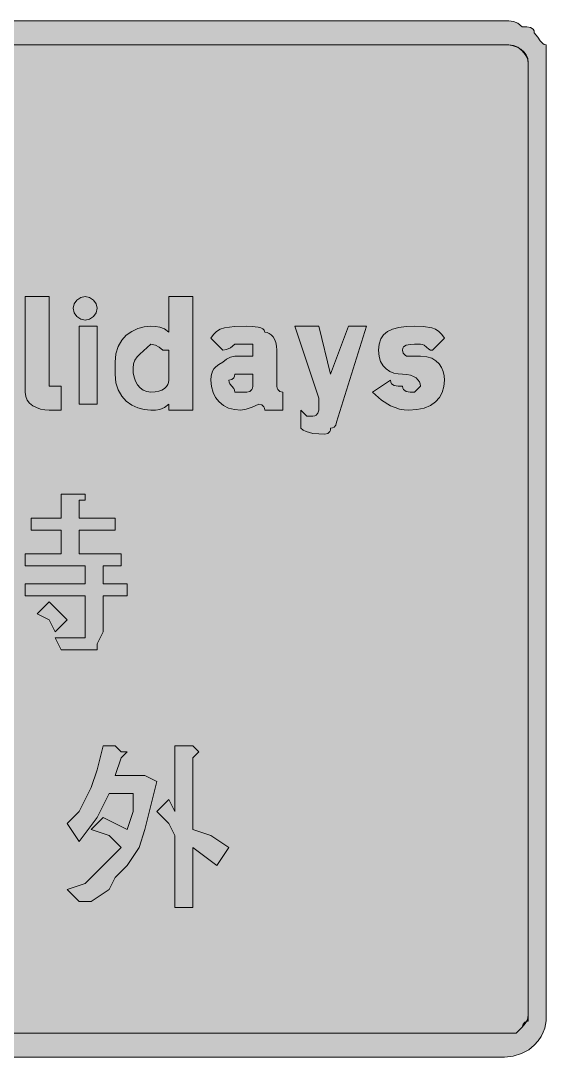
# Model space of a CAD drawing. Header units: metres. Extents: x 11 to 555, y 31 to 239.
# Drawn here: x 449.4 to 554.7, y 31.2 to 238.8 of the extents above; entities that cross this region are included whole.
import ezdxf

# ---------------------------------------------------------------- set-up
doc = ezdxf.new("R2010")
doc.units = ezdxf.units.M
doc.layers.add('FILL_BLACK_000000', color=7, linetype='Continuous', true_color=0x000000)
doc.layers.add('FILL_WHITE_FFFFFF', color=7, linetype='Continuous', true_color=0xffffff)

msp = doc.modelspace()

# ---------------------------------------------------------------- hatches: boundary and pattern name
at = {"layer": 'FILL_BLACK_000000', "true_color": 0x000000}
h = msp.add_hatch(color=7, dxfattribs=at)
h.dxf.hatch_style = 1
h.paths.add_polyline_path([(547.17, 238.78), (548.07, 238.65), (548.97, 238.29), (549.87, 237.6), (550.75, 237.58), (551.52, 237.45), (552.06, 237.09), (552.22, 236.8), (552.27, 236.4), (552.98, 235.52), (553.47, 234.75), (553.96, 234.21), (554.27, 234.05), (554.67, 234), (554.67, 230.4), (554.67, 39.6), (554.63, 38.49), (554.37, 37.05), (554.08, 36.24), (553.66, 35.38), (553.06, 34.5), (552.27, 33.6), (551.16, 32.72), (549.72, 31.95), (548.05, 31.41), (546.27, 31.2), (19.47, 31.2), (18.62, 31.25), (17.86, 31.41), (16.47, 31.95), (13.47, 33.6), (13.28, 34.5), (12.87, 35.4), (12.46, 36.3), (12.27, 37.2), (11.58, 37.91), (11.22, 38.4), (11.09, 38.89), (11.07, 39.6), (11.07, 230.4), (11.12, 231.25), (11.28, 232.01), (11.82, 233.4), (13.47, 236.4), (14.37, 237.09), (15.27, 237.45), (16.17, 237.58), (17.07, 237.6), (17.12, 238), (17.28, 238.29), (17.82, 238.65), (18.59, 238.78), (19.47, 238.8), (546.27, 238.8), (547.17, 238.78)])
h.paths.add_polyline_path([(17.82, 233.85), (17.28, 233.49), (17.12, 233.2), (17.07, 232.8), (16.67, 232.75), (16.38, 232.59), (16.02, 232.05), (15.89, 231.28), (15.87, 230.4), (15.87, 39.6), (15.89, 38.72), (16.02, 37.95), (16.38, 37.41), (16.67, 37.25), (17.07, 37.2), (17.12, 36.8), (17.28, 36.51), (17.82, 36.15), (18.59, 36.02), (19.47, 36), (546.27, 36), (548.67, 36), (549.87, 37.2), (550.47, 37.95), (550.88, 38.72), (551.07, 39.6), (551.07, 230.4), (550.88, 231.28), (550.47, 232.05), (549.87, 232.8), (548.97, 233.49), (548.07, 233.85), (547.17, 233.98), (546.27, 234), (19.47, 234), (18.59, 233.98), (17.82, 233.85)], flags=16)
h = msp.add_hatch(color=7, dxfattribs=at)
h.dxf.hatch_style = 1
h.paths.add_polyline_path([(455.07, 166.8), (455.07, 165.6), (457.47, 165.6), (457.47, 162), (457.47, 160.8), (455.07, 160.8), (454.17, 160.86), (453.31, 161.02), (452.5, 161.31), (451.77, 161.7), (451.16, 162.21), (450.68, 162.82), (450.38, 163.56), (450.27, 164.4), (450.27, 183.6), (455.07, 183.6), (455.07, 166.8)])
h = msp.add_hatch(color=7, dxfattribs=at)
h.dxf.hatch_style = 1
h.paths.add_polyline_path([(464.46, 180.32), (463.92, 179.55), (463.15, 179.01), (462.27, 178.8), (461.39, 179.01), (460.62, 179.55), (460.08, 180.32), (459.87, 181.2), (460.08, 182.08), (460.62, 182.85), (461.39, 183.39), (462.27, 183.6), (463.15, 183.39), (463.92, 182.85), (464.46, 182.08), (464.67, 181.2), (464.46, 180.32)])
h = msp.add_hatch(color=7, dxfattribs=at)
h.dxf.hatch_style = 1
h.paths.add_polyline_path([(483.87, 183.6), (483.87, 160.8), (479.07, 160.8), (479.07, 162), (478.17, 161.31), (477.27, 160.95), (476.37, 160.82), (475.47, 160.8), (474.13, 160.91), (472.83, 161.25), (471.61, 161.81), (470.52, 162.6), (469.6, 163.61), (468.89, 164.85), (468.43, 166.31), (468.27, 168), (468.27, 169.2), (468.27, 170.4), (468.43, 172.09), (468.89, 173.55), (469.6, 174.79), (470.52, 175.8), (471.61, 176.59), (472.83, 177.15), (474.13, 177.49), (475.47, 177.6), (476.37, 177.58), (477.27, 177.45), (478.17, 177.09), (479.07, 176.4), (479.07, 183.6), (483.87, 183.6)])
h.paths.add_polyline_path([(479.07, 171.6), (479.07, 172.8), (477.87, 172.8), (477.12, 173.4), (476.35, 173.81), (475.47, 174), (473.22, 172.05), (472.69, 171.46), (472.26, 170.79), (471.98, 170.05), (471.87, 169.2), (471.93, 168.3), (472.1, 167.44), (472.38, 166.63), (472.77, 165.9), (473.28, 165.29), (473.9, 164.81), (474.63, 164.51), (475.47, 164.4), (476.31, 164.45), (477.05, 164.61), (477.66, 164.84), (478.17, 165.15), (478.56, 165.51), (478.85, 165.92), (479.01, 166.35), (479.07, 166.8), (479.07, 170.4), (479.07, 171.6)], flags=16)
h = msp.add_hatch(color=7, dxfattribs=at)
h.dxf.hatch_style = 1
h.paths.add_polyline_path([(461.07, 162), (461.07, 177.6), (464.67, 177.6), (464.67, 162), (461.07, 162)])
h = msp.add_hatch(color=7, dxfattribs=at)
h.dxf.hatch_style = 1
h.paths.add_polyline_path([(498.27, 160.8), (498.22, 161.2), (498.08, 161.49), (497.67, 161.85), (497.07, 162), (495.72, 161.4), (494.54, 160.99), (493.47, 160.8), (492.18, 160.91), (491.01, 161.23), (489.99, 161.75), (489.12, 162.45), (488.42, 163.32), (487.9, 164.34), (487.58, 165.51), (487.47, 166.8), (487.51, 167.7), (487.77, 168.6), (488.06, 169.05), (488.48, 169.5), (489.08, 169.95), (489.87, 170.4), (490.62, 171), (491.39, 171.41), (492.27, 171.6), (495.87, 171.6), (495.87, 172.8), (495.87, 174), (494.67, 174), (492.27, 174), (491.39, 173.31), (490.62, 172.95), (489.87, 172.8), (487.47, 175.2), (487.98, 175.99), (488.6, 176.59), (489.33, 177.01), (490.17, 177.3), (492.2, 177.56), (494.67, 177.6), (495.74, 177.58), (496.92, 177.45), (497.45, 177.31), (497.88, 177.09), (498.16, 176.8), (498.27, 176.4), (498.72, 176.34), (499.15, 176.17), (499.56, 175.89), (499.92, 175.5), (500.23, 174.99), (500.46, 174.37), (500.62, 173.64), (500.67, 172.8), (500.67, 165.6), (500.72, 165.2), (500.86, 164.91), (501.27, 164.55), (501.87, 164.4), (501.87, 160.8), (498.27, 160.8)])
h.paths.add_polyline_path([(491.26, 166.09), (491.67, 165.6), (492.08, 165.11), (492.22, 164.8), (492.27, 164.4), (494.67, 164.4), (495.27, 164.55), (495.68, 164.91), (495.82, 165.2), (495.87, 165.6), (495.87, 168), (492.27, 168), (492.22, 167.6), (492.08, 167.31), (491.67, 166.95), (491.07, 166.8), (491.12, 166.4), (491.26, 166.09)], flags=16)
h = msp.add_hatch(color=7, dxfattribs=at)
h.dxf.hatch_style = 1
h.paths.add_polyline_path([(512.67, 158.4), (512.52, 157.8), (512.16, 157.39), (511.87, 157.25), (511.47, 157.2), (511.42, 156.8), (511.28, 156.51), (510.87, 156.15), (510.27, 156), (507.87, 156.15), (506.56, 156.51), (505.97, 156.8), (505.47, 157.2), (505.47, 160.8), (506.67, 159.6), (507.87, 159.6), (508.27, 159.65), (508.56, 159.79), (508.92, 160.2), (509.07, 160.8), (509.07, 162), (509.07, 163.2), (504.27, 177.6), (509.07, 177.6), (511.47, 168), (515.07, 177.6), (518.67, 177.6), (512.67, 158.4)])
h = msp.add_hatch(color=7, dxfattribs=at)
h.dxf.hatch_style = 1
h.paths.add_polyline_path([(534.16, 165.51), (533.82, 164.34), (533.26, 163.32), (532.47, 162.45), (531.46, 161.75), (530.22, 161.23), (528.76, 160.91), (527.07, 160.8), (526.17, 160.86), (525.27, 161.02), (524.37, 161.31), (523.47, 161.7), (521.67, 162.82), (519.87, 164.4), (523.47, 166.8), (523.52, 166.4), (523.68, 166.11), (524.22, 165.75), (524.99, 165.62), (525.87, 165.6), (525.92, 165.2), (526.08, 164.91), (526.62, 164.55), (527.39, 164.42), (528.27, 164.4), (529.47, 165.6), (529.41, 166.05), (529.25, 166.48), (528.96, 166.89), (528.57, 167.25), (528.06, 167.56), (527.45, 167.79), (526.71, 167.95), (525.87, 168), (524.97, 168.06), (524.11, 168.24), (523.3, 168.57), (522.57, 169.05), (521.96, 169.7), (521.48, 170.53), (521.18, 171.56), (521.07, 172.8), (521.18, 174.04), (521.52, 175.07), (522.08, 175.9), (522.87, 176.55), (523.88, 177.03), (525.12, 177.36), (526.58, 177.54), (528.27, 177.6), (530.05, 177.56), (531.72, 177.3), (532.48, 177.01), (533.16, 176.59), (533.77, 175.99), (534.27, 175.2), (531.87, 172.8), (531.47, 172.85), (531.16, 172.99), (530.67, 173.4), (530.18, 173.81), (529.87, 173.95), (529.47, 174), (528.27, 174), (527.39, 173.98), (526.62, 173.85), (526.08, 173.49), (525.92, 173.2), (525.87, 172.8), (526.02, 172.2), (526.38, 171.79), (526.67, 171.65), (527.07, 171.6), (529.47, 171.6), (530.71, 171.49), (531.74, 171.19), (532.57, 170.71), (533.22, 170.1), (533.7, 169.37), (534.03, 168.56), (534.21, 167.7), (534.27, 166.8), (534.16, 165.51)])
h = msp.add_hatch(color=7, dxfattribs=at)
h.dxf.hatch_style = 1
h.paths.add_polyline_path([(457.47, 136.8), (451.47, 136.8), (451.47, 139.2), (457.47, 139.2), (457.47, 144), (461.07, 144), (462.27, 144), (462.27, 142.8), (461.07, 142.8), (461.07, 139.2), (468.27, 139.2), (468.27, 136.8), (461.07, 136.8), (461.07, 132), (469.47, 132), (469.47, 129.6), (465.87, 129.6), (465.87, 126), (470.67, 126), (470.67, 123.6), (465.87, 123.6), (465.87, 116.4), (464.67, 114), (464.67, 112.8), (463.47, 112.8), (461.07, 112.8), (457.47, 112.8), (456.27, 115.2), (459.87, 115.2), (461.07, 115.2), (462.27, 115.2), (462.27, 116.4), (462.27, 117.6), (462.27, 123.6), (450.27, 123.6), (450.27, 126), (462.27, 126), (462.27, 129.6), (450.27, 129.6), (450.27, 132), (457.47, 132), (457.47, 136.8)])
h = msp.add_hatch(color=7, dxfattribs=at)
h.dxf.hatch_style = 1
h.paths.add_polyline_path([(456.27, 121.2), (458.67, 118.8), (456.27, 116.4), (455.07, 118.8), (452.67, 120), (455.07, 122.4), (456.27, 121.2)])
h = msp.add_hatch(color=7, dxfattribs=at)
h.dxf.hatch_style = 1
h.paths.add_polyline_path([(469.47, 92.4), (470.67, 92.4), (469.47, 91.2), (468.27, 87.6), (473.07, 87.6), (474.27, 87.6), (476.67, 86.4), (475.47, 81.6), (474.27, 76.8), (473.07, 73.2), (470.67, 69.6), (468.27, 67.2), (467.07, 64.8), (463.47, 62.4), (461.07, 62.4), (458.67, 64.8), (462.27, 66), (464.67, 68.4), (467.07, 70.8), (469.47, 73.2), (467.07, 75.6), (463.47, 76.8), (465.87, 79.2), (470.67, 76.8), (471.87, 80.4), (471.87, 84), (467.07, 84), (464.67, 79.2), (461.07, 74.4), (458.67, 78), (461.07, 80.4), (463.47, 85.2), (464.67, 88.8), (465.87, 93.6), (468.27, 93.6), (469.47, 92.4)])
h = msp.add_hatch(color=7, dxfattribs=at)
h.dxf.hatch_style = 1
h.paths.add_polyline_path([(483.87, 93.6), (485.07, 92.4), (483.87, 91.2), (483.87, 76.8), (487.47, 75.6), (491.07, 73.2), (488.67, 69.6), (483.87, 73.2), (483.87, 61.2), (480.27, 61.2), (480.27, 75.6), (479.07, 78), (476.67, 80.4), (479.07, 82.8), (480.27, 80.4), (480.27, 93.6), (482.67, 93.6), (483.87, 93.6)])
at = {"layer": 'FILL_WHITE_FFFFFF', "true_color": 0xffffff}
h = msp.add_hatch(color=7, dxfattribs=at)
h.dxf.hatch_style = 1
h.paths.add_polyline_path([(551.07, 39.6), (551.07, 38.4), (550.67, 38.35), (550.38, 38.21), (550.02, 37.8), (549.87, 37.2), (548.67, 36), (546.27, 36), (19.47, 36), (18.59, 36.02), (17.82, 36.15), (17.28, 36.51), (17.12, 36.8), (17.07, 37.2), (16.67, 37.25), (16.38, 37.41), (16.02, 37.95), (15.89, 38.72), (15.87, 39.6), (15.87, 230.4), (15.89, 231.28), (16.02, 232.05), (16.38, 232.59), (16.67, 232.75), (17.07, 232.8), (17.12, 233.2), (17.28, 233.49), (17.82, 233.85), (18.59, 233.98), (19.47, 234), (546.27, 234), (547.17, 233.94), (548.03, 233.77), (548.84, 233.49), (549.57, 233.1), (550.18, 232.59), (550.66, 231.97), (550.96, 231.24), (551.07, 230.4), (551.07, 39.6)])

# ---------------------------------------------------------------- linework, layer by layer
at = {"layer": 'FILL_BLACK_000000', "lineweight": 0, "true_color": 0x000000}
for points in [[(19.47, 238.8), (546.27, 238.8), (547.17, 238.78), (548.07, 238.65), (548.97, 238.29), (549.87, 237.6), (550.75, 237.58), (551.52, 237.45), (552.06, 237.09), (552.22, 236.8), (552.27, 236.4), (552.98, 235.52), (553.47, 234.75), (553.96, 234.21), (554.27, 234.05), (554.67, 234), (554.67, 230.4), (554.67, 39.6), (554.63, 38.49), (554.37, 37.05), (554.08, 36.24), (553.66, 35.38), (553.06, 34.5), (552.27, 33.6), (551.16, 32.72), (549.72, 31.95), (548.05, 31.41), (546.27, 31.2), (19.47, 31.2)], [(19.47, 36), (546.27, 36), (548.67, 36), (549.87, 37.2), (550.47, 37.95), (550.88, 38.72), (551.07, 39.6), (551.07, 230.4), (550.88, 231.28), (550.47, 232.05), (549.87, 232.8), (548.97, 233.49), (548.07, 233.85), (547.17, 233.98), (546.27, 234), (19.47, 234)]]:
    msp.add_lwpolyline(points, dxfattribs=at)
for points in [[(455.07, 166.8), (455.07, 165.6), (457.47, 165.6), (457.47, 162), (457.47, 160.8), (455.07, 160.8), (454.17, 160.86), (453.31, 161.02), (452.5, 161.31), (451.77, 161.7), (451.16, 162.21), (450.68, 162.82), (450.38, 163.56), (450.27, 164.4), (450.27, 183.6), (455.07, 183.6)], [(464.46, 180.32), (463.92, 179.55), (463.15, 179.01), (462.27, 178.8), (461.39, 179.01), (460.62, 179.55), (460.08, 180.32), (459.87, 181.2), (460.08, 182.08), (460.62, 182.85), (461.39, 183.39), (462.27, 183.6), (463.15, 183.39), (463.92, 182.85), (464.46, 182.08), (464.67, 181.2)], [(483.87, 183.6), (483.87, 160.8), (479.07, 160.8), (479.07, 162), (478.17, 161.31), (477.27, 160.95), (476.37, 160.82), (475.47, 160.8), (474.13, 160.91), (472.83, 161.25), (471.61, 161.81), (470.52, 162.6), (469.6, 163.61), (468.89, 164.85), (468.43, 166.31), (468.27, 168), (468.27, 169.2), (468.27, 170.4), (468.43, 172.09), (468.89, 173.55), (469.6, 174.79), (470.52, 175.8), (471.61, 176.59), (472.83, 177.15), (474.13, 177.49), (475.47, 177.6), (476.37, 177.58), (477.27, 177.45), (478.17, 177.09), (479.07, 176.4), (479.07, 183.6)], [(461.07, 162), (461.07, 177.6), (464.67, 177.6), (464.67, 162)], [(498.27, 160.8), (498.22, 161.2), (498.08, 161.49), (497.67, 161.85), (497.07, 162), (495.72, 161.4), (494.54, 160.99), (493.47, 160.8), (492.18, 160.91), (491.01, 161.23), (489.99, 161.75), (489.12, 162.45), (488.42, 163.32), (487.9, 164.34), (487.58, 165.51), (487.47, 166.8), (487.51, 167.7), (487.77, 168.6), (488.06, 169.05), (488.48, 169.5), (489.08, 169.95), (489.87, 170.4), (490.62, 171), (491.39, 171.41), (492.27, 171.6), (495.87, 171.6), (495.87, 172.8), (495.87, 174), (494.67, 174), (492.27, 174), (491.39, 173.31), (490.62, 172.95), (489.87, 172.8), (487.47, 175.2), (487.98, 175.99), (488.6, 176.59), (489.33, 177.01), (490.17, 177.3), (492.2, 177.56), (494.67, 177.6), (495.74, 177.58), (496.92, 177.45), (497.45, 177.31), (497.88, 177.09), (498.16, 176.8), (498.27, 176.4), (498.72, 176.34), (499.15, 176.17), (499.56, 175.89), (499.92, 175.5), (500.23, 174.99), (500.46, 174.37), (500.62, 173.64), (500.67, 172.8), (500.67, 165.6), (500.72, 165.2), (500.86, 164.91), (501.27, 164.55), (501.87, 164.4), (501.87, 160.8)], [(512.67, 158.4), (512.52, 157.8), (512.16, 157.39), (511.87, 157.25), (511.47, 157.2), (511.42, 156.8), (511.28, 156.51), (510.87, 156.15), (510.27, 156), (507.87, 156.15), (506.56, 156.51), (505.97, 156.8), (505.47, 157.2), (505.47, 160.8), (506.67, 159.6), (507.87, 159.6), (508.27, 159.65), (508.56, 159.79), (508.92, 160.2), (509.07, 160.8), (509.07, 162), (509.07, 163.2), (504.27, 177.6), (509.07, 177.6), (511.47, 168), (515.07, 177.6), (518.67, 177.6)], [(534.16, 165.51), (533.82, 164.34), (533.26, 163.32), (532.47, 162.45), (531.46, 161.75), (530.22, 161.23), (528.76, 160.91), (527.07, 160.8), (526.17, 160.86), (525.27, 161.02), (524.37, 161.31), (523.47, 161.7), (521.67, 162.82), (519.87, 164.4), (523.47, 166.8), (523.52, 166.4), (523.68, 166.11), (524.22, 165.75), (524.99, 165.62), (525.87, 165.6), (525.92, 165.2), (526.08, 164.91), (526.62, 164.55), (527.39, 164.42), (528.27, 164.4), (529.47, 165.6), (529.41, 166.05), (529.25, 166.48), (528.96, 166.89), (528.57, 167.25), (528.06, 167.56), (527.45, 167.79), (526.71, 167.95), (525.87, 168), (524.97, 168.06), (524.11, 168.24), (523.3, 168.57), (522.57, 169.05), (521.96, 169.7), (521.48, 170.53), (521.18, 171.56), (521.07, 172.8), (521.18, 174.04), (521.52, 175.07), (522.08, 175.9), (522.87, 176.55), (523.88, 177.03), (525.12, 177.36), (526.58, 177.54), (528.27, 177.6), (530.05, 177.56), (531.72, 177.3), (532.48, 177.01), (533.16, 176.59), (533.77, 175.99), (534.27, 175.2), (531.87, 172.8), (531.47, 172.85), (531.16, 172.99), (530.67, 173.4), (530.18, 173.81), (529.87, 173.95), (529.47, 174), (528.27, 174), (527.39, 173.98), (526.62, 173.85), (526.08, 173.49), (525.92, 173.2), (525.87, 172.8), (526.02, 172.2), (526.38, 171.79), (526.67, 171.65), (527.07, 171.6), (529.47, 171.6), (530.71, 171.49), (531.74, 171.19), (532.57, 170.71), (533.22, 170.1), (533.7, 169.37), (534.03, 168.56), (534.21, 167.7), (534.27, 166.8)], [(479.07, 171.6), (479.07, 172.8), (477.87, 172.8), (477.12, 173.4), (476.35, 173.81), (475.47, 174), (473.22, 172.05), (472.69, 171.46), (472.26, 170.79), (471.98, 170.05), (471.87, 169.2), (471.93, 168.3), (472.1, 167.44), (472.38, 166.63), (472.77, 165.9), (473.28, 165.29), (473.9, 164.81), (474.63, 164.51), (475.47, 164.4), (476.31, 164.45), (477.05, 164.61), (477.66, 164.84), (478.17, 165.15), (478.56, 165.51), (478.85, 165.92), (479.01, 166.35), (479.07, 166.8), (479.07, 170.4)], [(491.26, 166.09), (491.67, 165.6), (492.08, 165.11), (492.22, 164.8), (492.27, 164.4), (494.67, 164.4), (495.27, 164.55), (495.68, 164.91), (495.82, 165.2), (495.87, 165.6), (495.87, 168), (492.27, 168), (492.22, 167.6), (492.08, 167.31), (491.67, 166.95), (491.07, 166.8), (491.12, 166.4)], [(457.47, 136.8), (451.47, 136.8), (451.47, 139.2), (457.47, 139.2), (457.47, 144), (461.07, 144), (462.27, 144), (462.27, 142.8), (461.07, 142.8), (461.07, 139.2), (468.27, 139.2), (468.27, 136.8), (461.07, 136.8), (461.07, 132), (469.47, 132), (469.47, 129.6), (465.87, 129.6), (465.87, 126), (470.67, 126), (470.67, 123.6), (465.87, 123.6), (465.87, 116.4), (464.67, 114), (464.67, 112.8), (463.47, 112.8), (461.07, 112.8), (457.47, 112.8), (456.27, 115.2), (459.87, 115.2), (461.07, 115.2), (462.27, 115.2), (462.27, 116.4), (462.27, 117.6), (462.27, 123.6), (450.27, 123.6), (450.27, 126), (462.27, 126), (462.27, 129.6), (450.27, 129.6), (450.27, 132), (457.47, 132)], [(456.27, 121.2), (458.67, 118.8), (456.27, 116.4), (455.07, 118.8), (452.67, 120), (455.07, 122.4)], [(469.47, 92.4), (470.67, 92.4), (469.47, 91.2), (468.27, 87.6), (473.07, 87.6), (474.27, 87.6), (476.67, 86.4), (475.47, 81.6), (474.27, 76.8), (473.07, 73.2), (470.67, 69.6), (468.27, 67.2), (467.07, 64.8), (463.47, 62.4), (461.07, 62.4), (458.67, 64.8), (462.27, 66), (464.67, 68.4), (467.07, 70.8), (469.47, 73.2), (467.07, 75.6), (463.47, 76.8), (465.87, 79.2), (470.67, 76.8), (471.87, 80.4), (471.87, 84), (467.07, 84), (464.67, 79.2), (461.07, 74.4), (458.67, 78), (461.07, 80.4), (463.47, 85.2), (464.67, 88.8), (465.87, 93.6), (468.27, 93.6)], [(483.87, 93.6), (485.07, 92.4), (483.87, 91.2), (483.87, 76.8), (487.47, 75.6), (491.07, 73.2), (488.67, 69.6), (483.87, 73.2), (483.87, 61.2), (480.27, 61.2), (480.27, 75.6), (479.07, 78), (476.67, 80.4), (479.07, 82.8), (480.27, 80.4), (480.27, 93.6), (482.67, 93.6)]]:
    msp.add_lwpolyline(points, close=True, dxfattribs=at)
at = {"layer": 'FILL_WHITE_FFFFFF', "lineweight": 0, "true_color": 0xffffff}
msp.add_lwpolyline([(19.47, 234), (546.27, 234), (547.17, 233.94), (548.03, 233.77), (548.84, 233.49), (549.57, 233.1), (550.18, 232.59), (550.66, 231.97), (550.96, 231.24), (551.07, 230.4), (551.07, 39.6), (551.07, 38.4), (550.67, 38.35), (550.38, 38.21), (550.02, 37.8), (549.87, 37.2), (548.67, 36), (546.27, 36), (19.47, 36)], dxfattribs=at)

doc.saveas('drawing.dxf')
